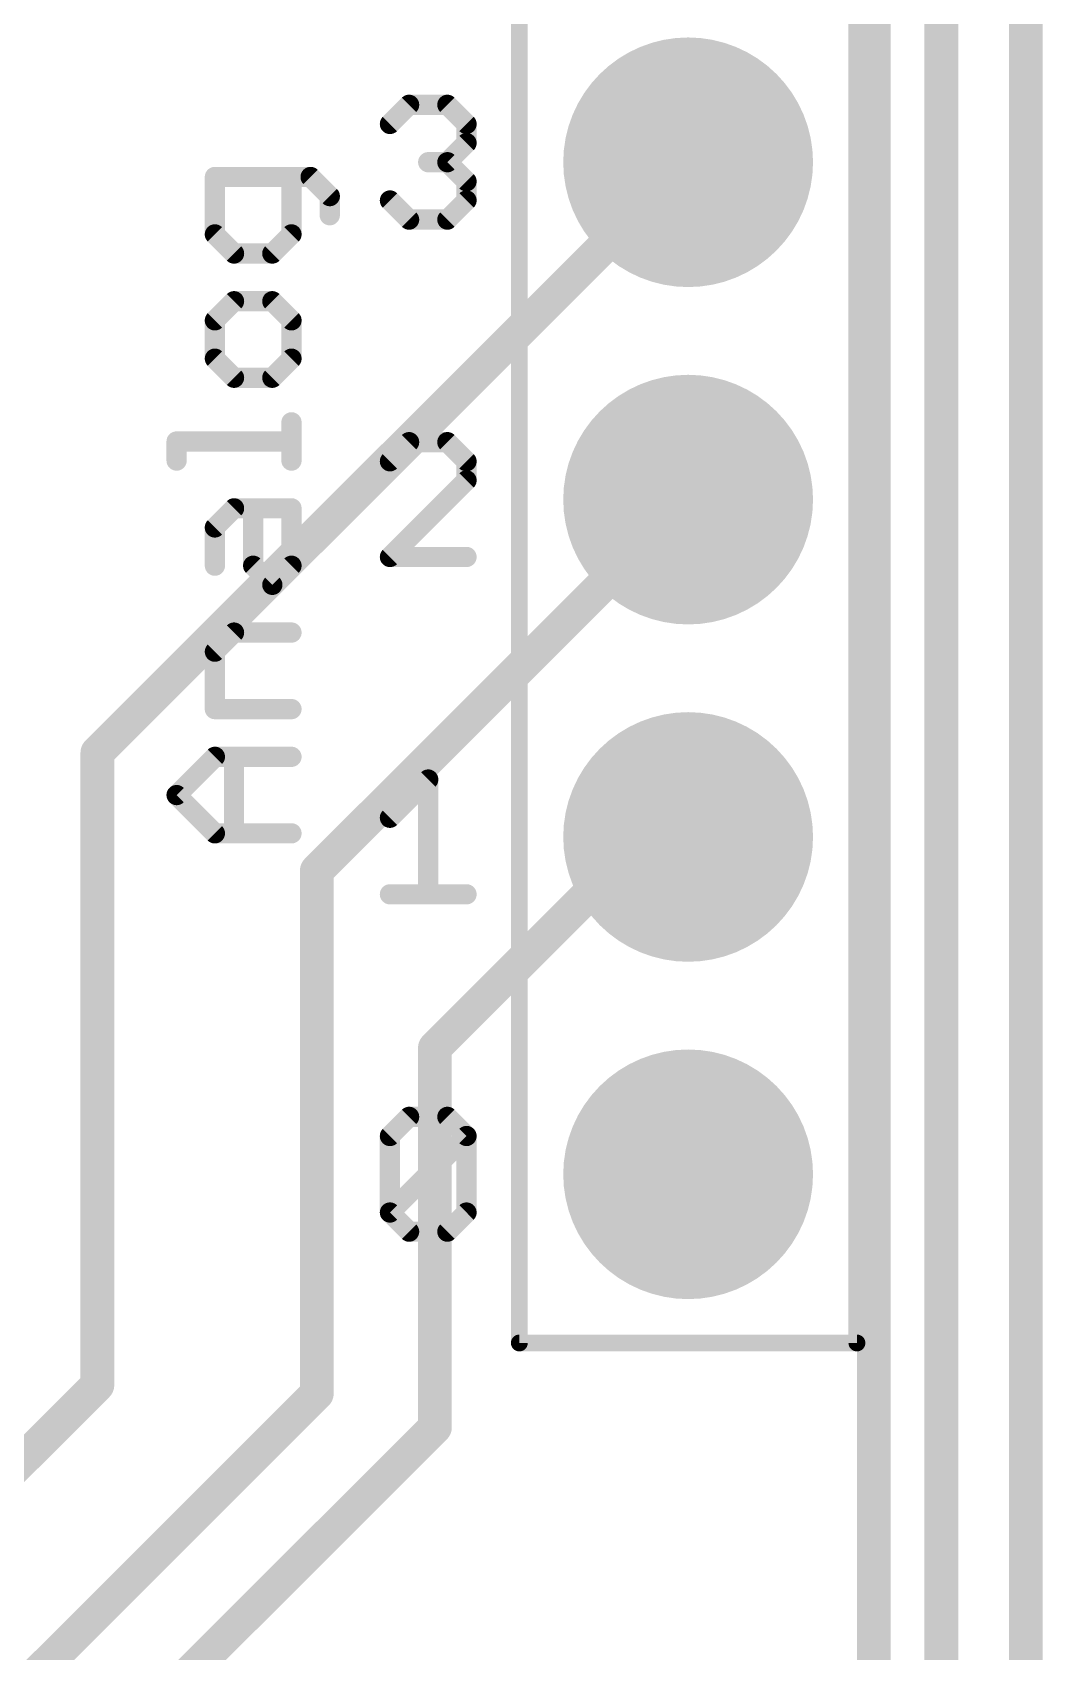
# Model space of a CAD drawing. Extents: x -28 to 79, y -27 to 67.
# Drawn here: x 45.87 to 53.47, y 38.32 to 50.51 of the extents above; entities that cross this region are included whole.
import ezdxf

# ---------------------------------------------------------------- set-up
doc = ezdxf.new("R2010")
doc.units = 0
for name, color, linetype in [('1', 12, 'CONTINUOUS'), ('16', 132, 'CONTINUOUS'), ('17', 110, 'CONTINUOUS'), ('20', 53, 'CONTINUOUS'), ('21', 41, 'CONTINUOUS'), ('51', 53, 'CONTINUOUS')]:
    doc.layers.add(name, color=color, linetype=linetype)

# ---------------------------------------------------------------- blocks, each defined once
blk = doc.blocks.new('ROUNDP')
at = {"const_width": 0.5}
blk.add_lwpolyline([(0, -0.25, 1), (0, 0.25, 1), (0, -0.25)], format="xyb", dxfattribs=at)

msp = doc.modelspace()

# ---------------------------------------------------------------- linework, layer by layer
at = {"layer": '1', "const_width": 0.254}
for points in [[(53.34, 59.69), (53.34, 0)], [(52.705, 16.5067), (52.705, 52.705)], [(52.197, 21.082), (52.197, 50.673)]]:
    msp.add_lwpolyline(points, dxfattribs=at)
at = {"layer": '16', "const_width": 0.254}
for points in [[(53.34, 59.69), (53.34, 0)], [(50.8, 49.53), (46.355, 45.085)], [(48.006, 44.196), (50.8, 46.99)], [(46.355, 45.085), (46.355, 40.3225)], [(50.4825, 44.45), (48.895, 42.8625)], [(50.8, 44.45), (50.4825, 44.45)], [(48.006, 44.196), (48.006, 40.259)], [(48.895, 42.8625), (48.895, 40.005)], [(46.355, 40.3225), (38.4175, 32.385)], [(48.006, 40.259), (39.751, 32.004)], [(48.895, 40.005), (40.64, 31.75)]]:
    msp.add_lwpolyline(points, dxfattribs=at)
at = {"layer": '16', "const_width": 0.127}
for points in [[(50.8449, 49.4851, 1), (50.7551, 49.5749)], [(50.8449, 46.9451, 1), (50.7551, 47.0349)], [(46.4185, 45.085, 1), (46.2915, 45.085)], [(46.3101, 45.1299, 1), (46.3999, 45.0401)], [(50.4825, 44.5135, 1), (50.4825, 44.3865)], [(50.5274, 44.4051, 1), (50.4376, 44.4949)], [(50.8, 44.3865, 1), (50.8, 44.5135)], [(48.0695, 44.196, 1), (47.9425, 44.196)], [(47.9611, 44.2409, 1), (48.0509, 44.1511)], [(48.9585, 42.8625, 1), (48.8315, 42.8625)], [(48.8501, 42.9074, 1), (48.9399, 42.8176)], [(46.2915, 40.3225, 1), (46.4185, 40.3225)], [(46.3999, 40.2776, 1), (46.3101, 40.3674)], [(48.0509, 40.2141, 1), (47.9611, 40.3039)], [(47.9425, 40.259, 1), (48.0695, 40.259)], [(48.9399, 39.9601, 1), (48.8501, 40.0499)], [(48.8315, 40.005, 1), (48.9585, 40.005)]]:
    msp.add_lwpolyline(points, format="xyb", dxfattribs=at)
at = {"layer": '20', "const_width": 0.2032}
msp.add_lwpolyline([(53.34, 57.15), (53.34, 2.54)], dxfattribs=at)
at = {"layer": '21', "const_width": 0.1524}
for points in [[(48.5564, 49.8185), (48.7004, 49.9625)], [(48.7004, 49.9625), (48.9886, 49.9625)], [(48.9886, 49.9625), (49.1326, 49.8185)], [(49.1326, 49.8185), (49.1326, 49.6744)], [(49.1326, 49.6744), (48.9886, 49.5304)], [(48.9886, 49.5304), (48.8445, 49.5304)], [(48.9886, 49.5304), (49.1326, 49.3863)], [(47.9596, 49.4192), (47.2393, 49.4192)], [(47.2393, 49.4192), (47.2393, 48.987)], [(47.8155, 48.987), (47.8155, 49.4192)], [(48.1036, 49.2751), (47.9596, 49.4192)], [(49.1326, 49.3863), (49.1326, 49.2423)], [(48.1036, 49.1311), (48.1036, 49.2751)], [(48.7004, 49.0982), (48.5564, 49.2423)], [(49.1326, 49.2423), (48.9886, 49.0982)], [(48.9886, 49.0982), (48.7004, 49.0982)], [(47.2393, 48.987), (47.3833, 48.843)], [(47.6714, 48.843), (47.8155, 48.987)], [(47.3833, 48.843), (47.6714, 48.843)], [(47.3833, 48.4837), (47.2393, 48.3396)], [(47.6714, 48.4837), (47.3833, 48.4837)], [(47.8155, 48.3396), (47.6714, 48.4837)], [(47.2393, 48.3396), (47.2393, 48.0515)], [(47.8155, 48.0515), (47.8155, 48.3396)], [(47.2393, 48.0515), (47.3833, 47.9074)], [(47.6714, 47.9074), (47.8155, 48.0515)], [(47.3833, 47.9074), (47.6714, 47.9074)], [(47.8155, 47.2838), (47.8155, 47.5719)], [(46.9512, 47.2838), (46.9512, 47.4278)], [(46.9512, 47.4278), (47.8155, 47.4278)], [(48.7004, 47.4225), (48.5564, 47.2785)], [(48.9886, 47.4225), (48.7004, 47.4225)], [(49.1326, 47.2785), (48.9886, 47.4225)], [(49.1326, 47.1344), (49.1326, 47.2785)], [(48.5564, 46.5582), (49.1326, 47.1344)], [(47.2393, 46.7804), (47.3833, 46.9245)], [(47.3833, 46.9245), (47.8155, 46.9245)], [(47.5274, 46.4923), (47.5274, 46.9245)], [(47.8155, 46.9245), (47.8155, 46.4923)], [(47.2393, 46.4923), (47.2393, 46.7804)], [(49.1326, 46.5582), (48.5564, 46.5582)], [(47.6714, 46.3482), (47.5274, 46.4923)], [(47.8155, 46.4923), (47.6714, 46.3482)], [(47.2393, 45.8449), (47.3833, 45.989)], [(47.3833, 45.989), (47.8155, 45.989)], [(47.2393, 45.4127), (47.2393, 45.8449)], [(47.8155, 45.4127), (47.2393, 45.4127)], [(46.9512, 44.7653), (47.2393, 45.0534)], [(47.2393, 45.0534), (47.8155, 45.0534)], [(47.3833, 44.4772), (47.3833, 45.0534)], [(48.5564, 44.5944), (48.8445, 44.8825)], [(48.8445, 44.8825), (48.8445, 44.0182)], [(47.2393, 44.4772), (46.9512, 44.7653)], [(47.8155, 44.4772), (47.2393, 44.4772)], [(48.5564, 44.0182), (49.1326, 44.0182)], [(48.5564, 42.1985), (48.7004, 42.3425)], [(48.7004, 42.3425), (48.9886, 42.3425)], [(48.9886, 42.3425), (49.1326, 42.1985)], [(48.5564, 41.6223), (48.5564, 42.1985)], [(48.5564, 41.6223), (49.1326, 42.1985)], [(49.1326, 42.1985), (49.1326, 41.6223)], [(48.7004, 41.4782), (48.5564, 41.6223)], [(49.1326, 41.6223), (48.9886, 41.4782)], [(48.9886, 41.4782), (48.7004, 41.4782)]]:
    msp.add_lwpolyline(points, dxfattribs=at)
at = {"layer": '21', "const_width": 0.0762}
for points in [[(48.7004, 50.0006, 1), (48.7004, 49.9244)], [(48.7274, 49.9356, 1), (48.6735, 49.9895)], [(49.0155, 49.9895, 1), (48.9616, 49.9356)], [(48.9886, 49.9244, 1), (48.9886, 50.0006)], [(48.5294, 49.8454, 1), (48.5833, 49.7915)], [(49.1707, 49.8185, 1), (49.0945, 49.8185)], [(49.1057, 49.7915, 1), (49.1595, 49.8454)], [(49.1595, 49.6475, 1), (49.1057, 49.7014)], [(49.0945, 49.6744, 1), (49.1707, 49.6744)], [(48.8445, 49.5685, 1), (48.8445, 49.4923)], [(49.0155, 49.5573, 1), (48.9616, 49.5034)], [(48.9616, 49.5573, 1), (49.0155, 49.5034)], [(48.9886, 49.4923, 1), (48.9886, 49.5685)], [(47.2393, 49.4573, 1), (47.2393, 49.3811)], [(47.2774, 49.4192, 1), (47.2012, 49.4192)], [(47.8536, 49.4192, 1), (47.7774, 49.4192)], [(47.9865, 49.4461, 1), (47.9326, 49.3922)], [(47.9596, 49.3811, 1), (47.9596, 49.4573)], [(49.1707, 49.3863, 1), (49.0945, 49.3863)], [(49.1057, 49.3594, 1), (49.1595, 49.4133)], [(48.1417, 49.2751, 1), (48.0655, 49.2751)], [(48.0767, 49.2482, 1), (48.1306, 49.3021)], [(48.5833, 49.2692, 1), (48.5294, 49.2153)], [(49.0945, 49.2423, 1), (49.1707, 49.2423)], [(49.1595, 49.2153, 1), (49.1057, 49.2692)], [(48.0655, 49.1311, 1), (48.1417, 49.1311)], [(48.7004, 49.1363, 1), (48.7004, 49.0601)], [(48.6735, 49.0713, 1), (48.7274, 49.1251)], [(48.9616, 49.1251, 1), (49.0155, 49.0713)], [(48.9886, 49.0601, 1), (48.9886, 49.1363)], [(47.2662, 49.014, 1), (47.2123, 48.9601)], [(47.2012, 48.987, 1), (47.2774, 48.987)], [(47.7774, 48.987, 1), (47.8536, 48.987)], [(47.8424, 48.9601, 1), (47.7886, 49.014)], [(47.3833, 48.8811, 1), (47.3833, 48.8049)], [(47.3564, 48.816, 1), (47.4103, 48.8699)], [(47.6445, 48.8699, 1), (47.6984, 48.816)], [(47.6714, 48.8049, 1), (47.6714, 48.8811)], [(47.3833, 48.5218, 1), (47.3833, 48.4456)], [(47.4103, 48.4567, 1), (47.3564, 48.5106)], [(47.6984, 48.5106, 1), (47.6445, 48.4567)], [(47.6714, 48.4456, 1), (47.6714, 48.5218)], [(47.2123, 48.3666, 1), (47.2662, 48.3127)], [(47.2774, 48.3396, 1), (47.2012, 48.3396)], [(47.8536, 48.3396, 1), (47.7774, 48.3396)], [(47.7886, 48.3127, 1), (47.8424, 48.3666)], [(47.2662, 48.0784, 1), (47.2123, 48.0246)], [(47.2012, 48.0515, 1), (47.2774, 48.0515)], [(47.7774, 48.0515, 1), (47.8536, 48.0515)], [(47.8424, 48.0246, 1), (47.7886, 48.0784)], [(47.3833, 47.9455, 1), (47.3833, 47.8693)], [(47.3564, 47.8805, 1), (47.4103, 47.9344)], [(47.6445, 47.9344, 1), (47.6984, 47.8805)], [(47.6714, 47.8693, 1), (47.6714, 47.9455)], [(47.8536, 47.5719, 1), (47.7774, 47.5719)], [(46.9893, 47.4278, 1), (46.9131, 47.4278)], [(46.9512, 47.4659, 1), (46.9512, 47.3897)], [(47.8155, 47.3897, 1), (47.8155, 47.4659)], [(48.7004, 47.4606, 1), (48.7004, 47.3844)], [(48.7274, 47.3956, 1), (48.6735, 47.4495)], [(49.0155, 47.4495, 1), (48.9616, 47.3956)], [(48.9886, 47.3844, 1), (48.9886, 47.4606)], [(46.9131, 47.2838, 1), (46.9893, 47.2838)], [(47.7774, 47.2838, 1), (47.8536, 47.2838)], [(48.5294, 47.3054, 1), (48.5833, 47.2515)], [(49.1707, 47.2785, 1), (49.0945, 47.2785)], [(49.1057, 47.2515, 1), (49.1595, 47.3054)], [(49.1595, 47.1075, 1), (49.1057, 47.1614)], [(49.0945, 47.1344, 1), (49.1707, 47.1344)], [(47.3833, 46.9626, 1), (47.3833, 46.8864)], [(47.4103, 46.8975, 1), (47.3564, 46.9514)], [(47.5655, 46.9245, 1), (47.4893, 46.9245)], [(47.8536, 46.9245, 1), (47.7774, 46.9245)], [(47.8155, 46.8864, 1), (47.8155, 46.9626)], [(47.2123, 46.8074, 1), (47.2662, 46.7535)], [(47.2774, 46.7804, 1), (47.2012, 46.7804)], [(48.5564, 46.5963, 1), (48.5564, 46.5201)], [(48.5294, 46.5851, 1), (48.5833, 46.5313)], [(49.1326, 46.5201, 1), (49.1326, 46.5963)], [(47.2012, 46.4923, 1), (47.2774, 46.4923)], [(47.5543, 46.5192, 1), (47.5004, 46.4654)], [(47.4893, 46.4923, 1), (47.5655, 46.4923)], [(47.7774, 46.4923, 1), (47.8536, 46.4923)], [(47.8424, 46.4654, 1), (47.7886, 46.5192)], [(47.6445, 46.3752, 1), (47.6984, 46.3213)], [(47.6445, 46.3213, 1), (47.6984, 46.3752)], [(47.3833, 46.0271, 1), (47.3833, 45.9509)], [(47.4103, 45.962, 1), (47.3564, 46.0159)], [(47.8155, 45.9509, 1), (47.8155, 46.0271)], [(47.2774, 45.8449, 1), (47.2012, 45.8449)], [(47.2123, 45.8718, 1), (47.2662, 45.818)], [(47.2393, 45.4508, 1), (47.2393, 45.3746)], [(47.8155, 45.3746, 1), (47.8155, 45.4508)], [(47.2012, 45.4127, 1), (47.2774, 45.4127)], [(47.2393, 45.0915, 1), (47.2393, 45.0153)], [(47.2662, 45.0265, 1), (47.2123, 45.0804)], [(47.4214, 45.0534, 1), (47.3452, 45.0534)], [(47.8155, 45.0153, 1), (47.8155, 45.0915)], [(48.8826, 44.8825, 1), (48.8064, 44.8825)], [(48.8714, 44.8556, 1), (48.8176, 44.9095)], [(46.9781, 44.7923, 1), (46.9242, 44.7384)], [(46.9242, 44.7923, 1), (46.9781, 44.7384)], [(48.5294, 44.6214, 1), (48.5833, 44.5675)], [(47.2393, 44.5153, 1), (47.2393, 44.4391)], [(47.2123, 44.4503, 1), (47.2662, 44.5041)], [(47.3452, 44.4772, 1), (47.4214, 44.4772)], [(47.8155, 44.4391, 1), (47.8155, 44.5153)], [(48.5564, 44.0563, 1), (48.5564, 43.9801)], [(48.8064, 44.0182, 1), (48.8826, 44.0182)], [(49.1326, 43.9801, 1), (49.1326, 44.0563)], [(48.7004, 42.3806, 1), (48.7004, 42.3044)], [(48.7274, 42.3156, 1), (48.6735, 42.3695)], [(49.0155, 42.3695, 1), (48.9616, 42.3156)], [(48.9886, 42.3044, 1), (48.9886, 42.3806)], [(48.5294, 42.2254, 1), (48.5833, 42.1715)], [(48.5945, 42.1985, 1), (48.5183, 42.1985)], [(49.1707, 42.1985, 1), (49.0945, 42.1985)], [(49.1595, 42.1715, 1), (49.1057, 42.2254)], [(49.1057, 42.1715, 1), (49.1595, 42.2254)], [(48.5833, 41.6492, 1), (48.5294, 41.5953)], [(49.1595, 41.5953, 1), (49.1057, 41.6492)], [(48.5294, 41.6492, 1), (48.5833, 41.5953)], [(48.5183, 41.6223, 1), (48.5945, 41.6223)], [(49.0945, 41.6223, 1), (49.1707, 41.6223)], [(48.7004, 41.5163, 1), (48.7004, 41.4401)], [(48.6735, 41.4513, 1), (48.7274, 41.5051)], [(48.9616, 41.5051, 1), (49.0155, 41.4513)], [(48.9886, 41.4401, 1), (48.9886, 41.5163)]]:
    msp.add_lwpolyline(points, format="xyb", dxfattribs=at)
at = {"layer": '51'}
for points, const_width in [([(53.34, 2.54), (53.34, 57.15)], 0.254), ([(49.53, 40.64), (49.53, 55.88)], 0.127), ([(52.07, 55.88), (52.07, 40.64)], 0.127), ([(52.07, 40.64), (49.53, 40.64)], 0.127)]:
    msp.add_lwpolyline(points, dxfattribs=dict(at, const_width=const_width))
at = {"layer": '51', "const_width": 0.0635}
for points in [[(49.53, 40.6718, 1), (49.53, 40.6082)], [(49.4982, 40.64, 1), (49.5618, 40.64)], [(52.0382, 40.64, 1), (52.1018, 40.64)], [(52.07, 40.6082, 1), (52.07, 40.6718)]]:
    msp.add_lwpolyline(points, format="xyb", dxfattribs=at)

# ---------------------------------------------------------------- block references
at = {"layer": '17', "xscale": 1.8796, "yscale": 1.8796, "rotation": 90}
for p in [(50.8, 49.53), (50.8, 49.53), (50.8, 46.99), (50.8, 46.99), (50.8, 44.45), (50.8, 44.45), (50.8, 41.91), (50.8, 41.91)]:
    msp.add_blockref('ROUNDP', p, dxfattribs=at)

doc.saveas('drawing.dxf')
